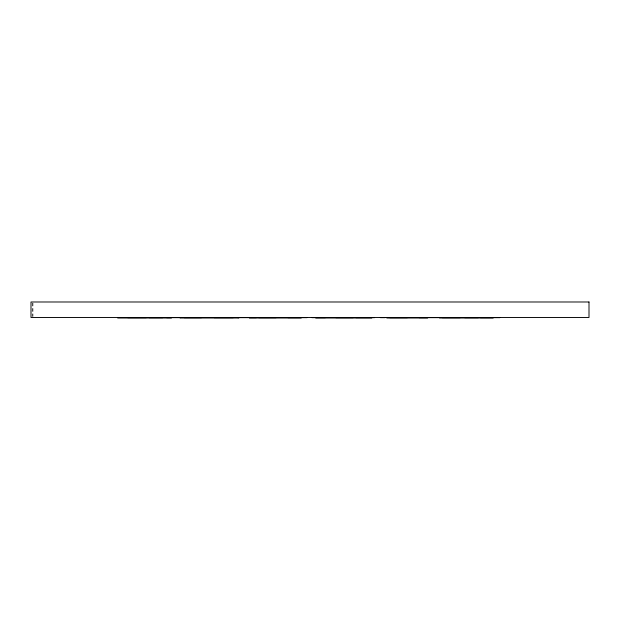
<?xml version="1.0" encoding="UTF-8"?>
<svg xmlns="http://www.w3.org/2000/svg" width="620" height="620" viewBox="0 0 620 620"><rect width="100%" height="100%" fill="white"/><g stroke="black" fill="none" stroke-linecap="round" stroke-linejoin="round"><path stroke-width="0.46" stroke-dasharray="3.1 2.33" d="M32.945 302.955L32.945 316.518M32.79 302.955L32.79 316.518"/><path stroke-width="0.93" d="M127.751 317.665L146.297 317.665M149.102 317.665L162.734 317.665M166.664 317.665L180.296 317.665M184.218 317.665L201.523 317.665M214.163 317.665L233.275 317.665M237.762 317.665L256.354 317.665M258.726 317.665L276.109 317.665M287.974 317.665L307.086 317.665M311.876 317.665L325.376 317.665M335.862 317.665L353.245 317.665M355.88 317.665L374.604 317.665M380.339 317.665L385.129 317.665M389.74 317.665L407.387 317.665M419.167 317.665L438.751 317.665M442.293 317.665L460.234 317.665M464.682 317.665L478.314 317.665M480.337 317.665L499.921 317.665M117.684 318.013L171.453 318.013M180.118 318.013L238.801 318.013M249.403 318.013L301.235 318.013M315.719 318.013L371.814 318.013M386.81 318.013L427.661 318.013M439.425 318.013L493.195 318.013M589 301.987L31 301.987L31 317.487L589 317.487L589 301.987"/></g></svg>
